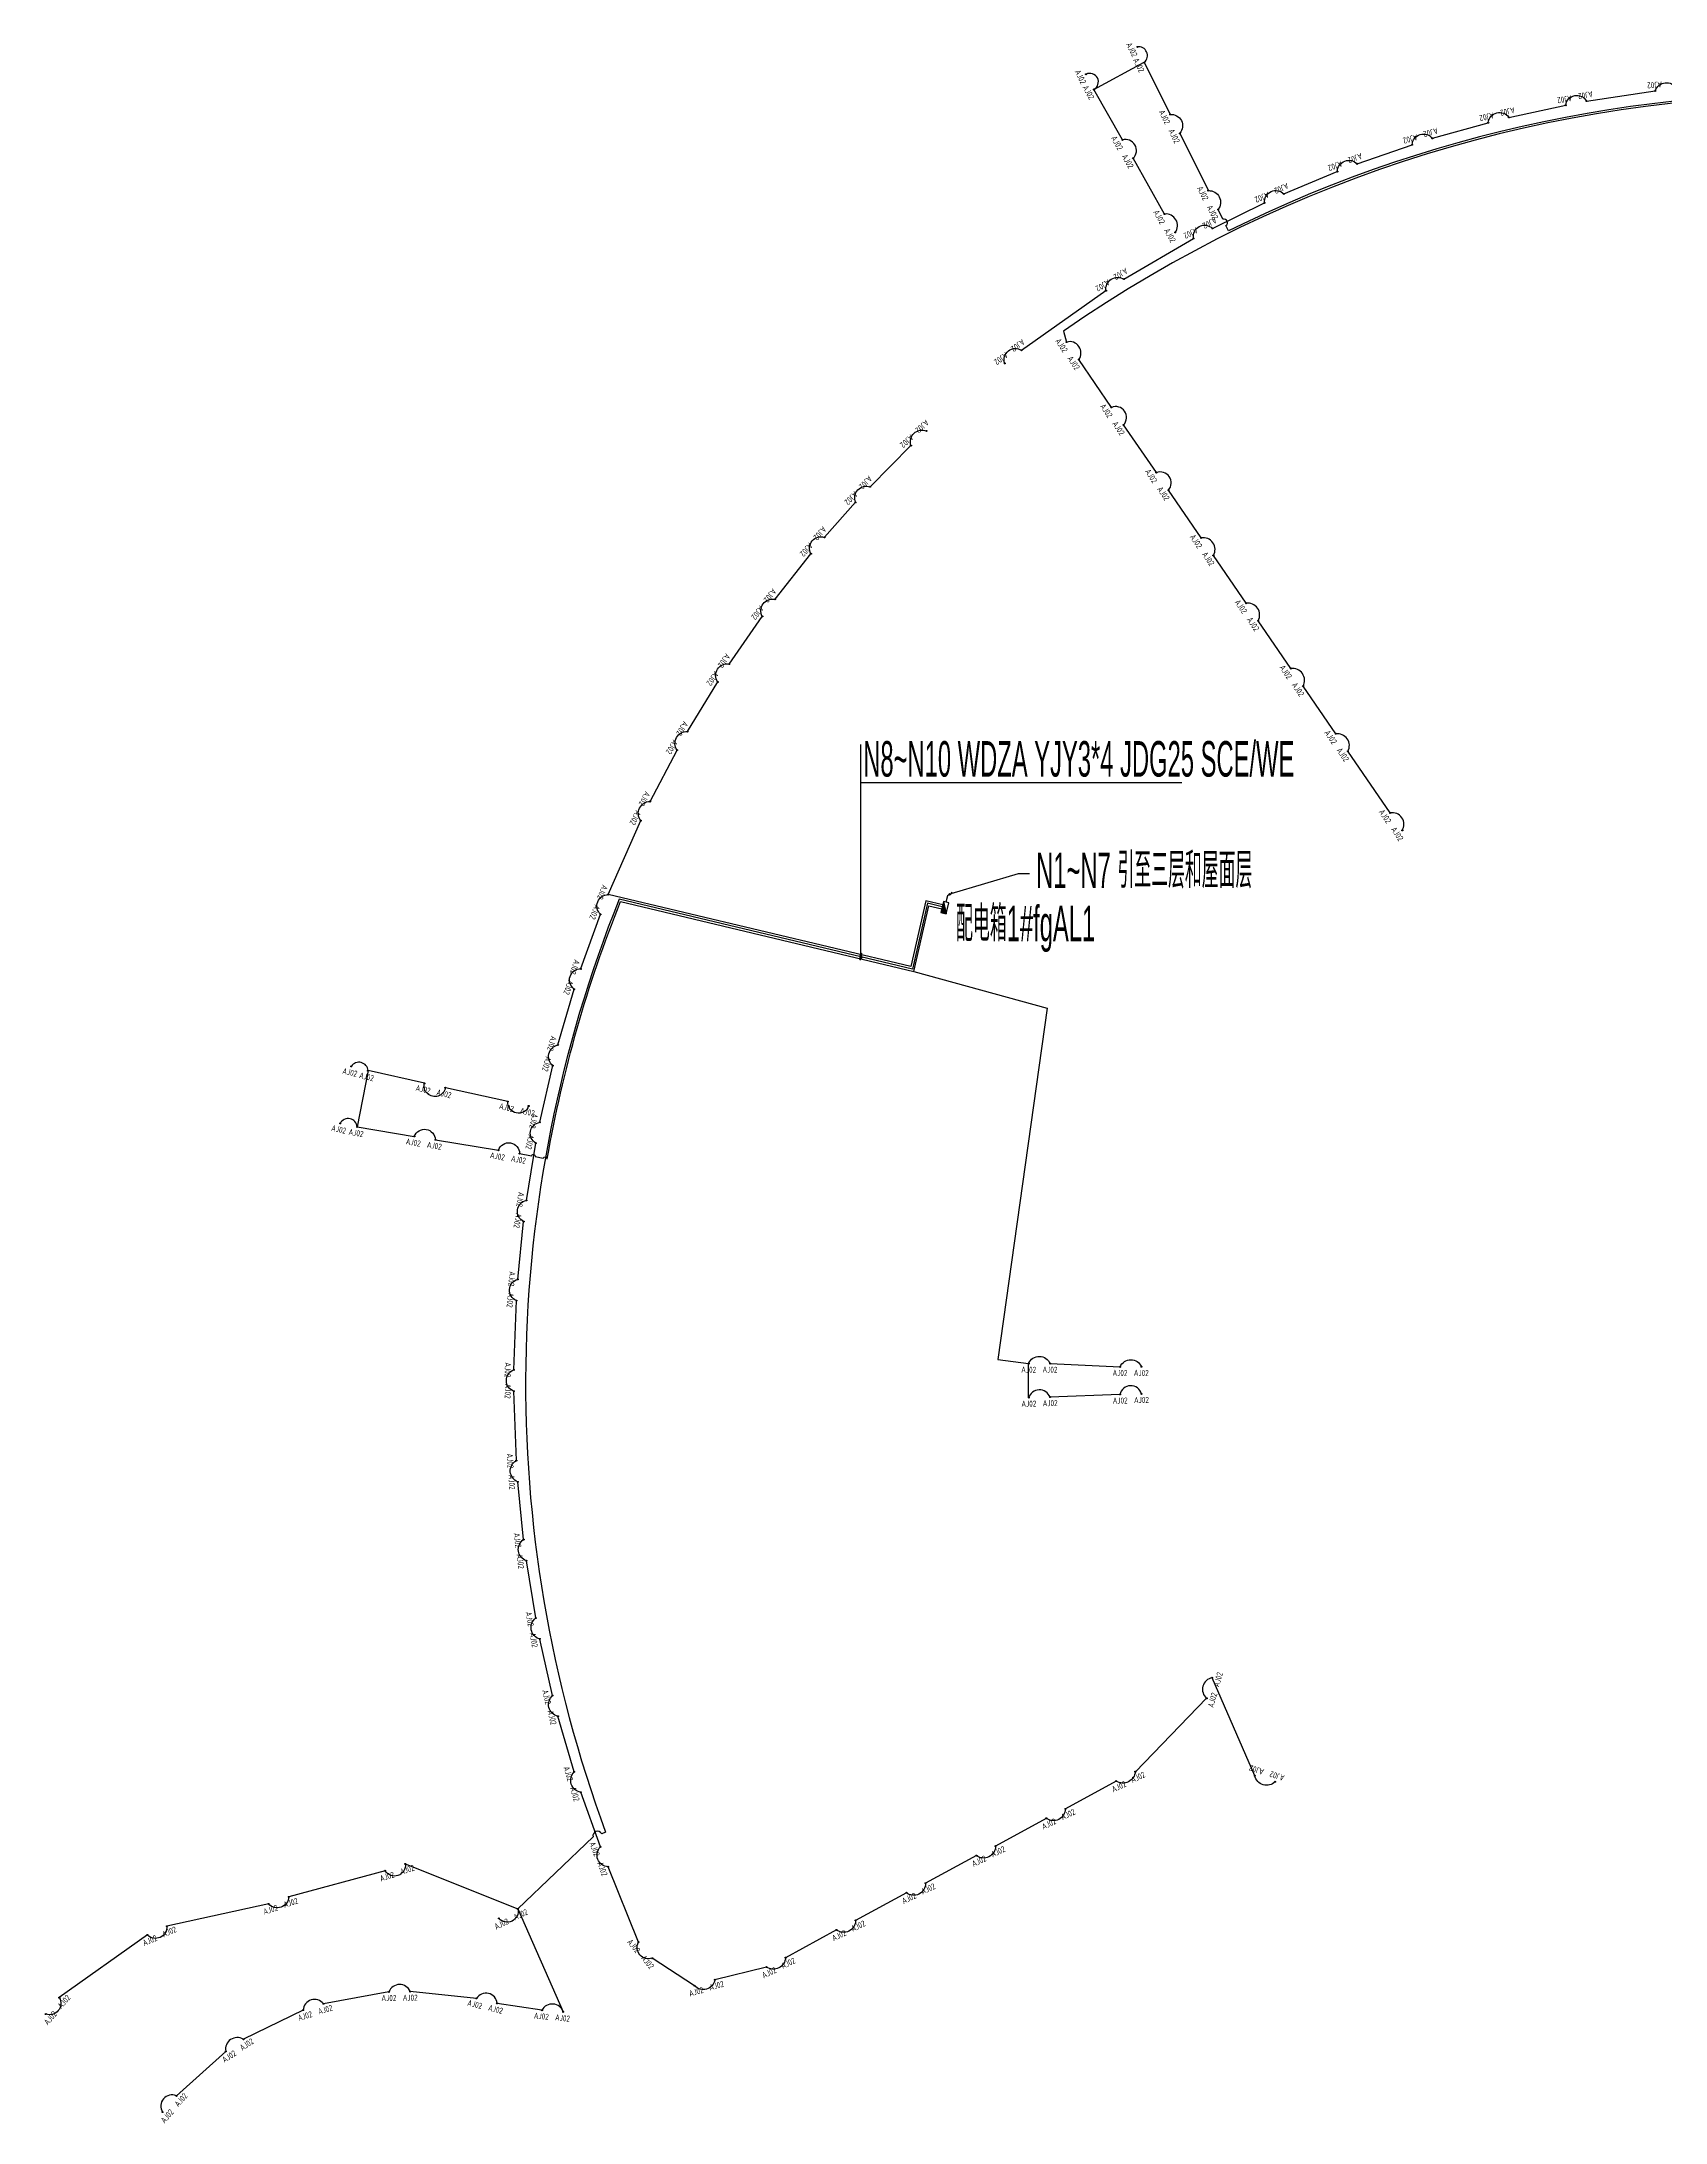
# Model space of a CAD drawing. Header units: inches. Extents: x -187843 to 1582678, y -554589 to 1835338.
# Drawn here: x -187843 to -27902, y 1624349 to 1829261 of the extents above; entities that cross this region are included whole.
import ezdxf
from ezdxf import colors
from ezdxf.entities.mleader import LeaderData, LeaderLine
from ezdxf.enums import TextEntityAlignment as Align
from ezdxf.math import Vec2, Vec3

# ---------------------------------------------------------------- set-up
doc = ezdxf.new("R2010")
doc.units = ezdxf.units.IN
doc.header["$MEASUREMENT"] = 0
doc.layers.get('0').update_dxf_attribs({"color": 253})
for name, color, linetype in [('0-AJ02', 1, 'Continuous'), ('0-L-灯具', 1, 'Continuous'), ('0-L-电箱', 90, 'Continuous'), ('0-LIGHT-TXT', 90, 'Continuous'), ('LT-220V', 5, 'Continuous'), ('强电220V', 1, 'Continuous')]:
    doc.layers.add(name, color=color, linetype=linetype)
doc.styles.add('GBZITI', font='gbenor.shx', dxfattribs={"height": 350, "bigfont": 'gbcbig.shx'})
doc.styles.add('SMDEI', font='smsim.shx', dxfattribs={"width": 0.75, "bigfont": 'smfs.shx'})
doc.styles.get("Standard").update_dxf_attribs({"font": 'arial.ttf'})

# ---------------------------------------------------------------- blocks, each defined once
blk = doc.blocks.new('AJ02')
at = {"layer": '0-AJ02', "color": 1}
for p, q in [((-9, -9), (9, 9)), ((9, -9), (-9, 9))]:
    blk.add_line(p, q, dxfattribs=at)
for radius in [25, 12.5]:
    blk.add_circle((0, 0), radius, dxfattribs=at)
at = {"layer": '0-AJ02', "style": 'GBZITI', "width": 0.8}
blk.add_text('AJ02', height=300, rotation=360, dxfattribs=at).set_placement((0, -450, 0), align=Align.CENTER)
blk = doc.blocks.new('A$C6D811006')
at = {"layer": '强电220V'}
h = blk.add_hatch(dxfattribs=at)
h.set_pattern_fill('ANGLE', color=256, angle=-47.18273)
h.set_pattern_definition([(312.81726666, (-1537605.358, 1188511.7405), (5.123672646, 4.747441797), [5.08, -1.905]), (42.81726666, (-1537605.358, 1188511.7405), (-4.747441797, 5.123672646), [5.08, -1.905])])
h.paths.add_polyline_path([(-583, 176), (-182, -196), (161, 980)])
blk.add_line((161, 980), (-182, -196), dxfattribs=at)
blk.add_lwpolyline([(161, 980), (-583, 176), (-182, -196), (563, 608)], close=True, dxfattribs=at)
blk = doc.blocks.new('引出')
at = {"layer": '0-L-电箱', "lineweight": -2}
h = blk.add_hatch(color=256, dxfattribs=at)
h.dxf.hatch_style = 1
h.paths.add_polyline_path([(75, 0, 1), (-75, 0, 1)])
blk.add_lwpolyline([(0, 0, 0, 0, 0), (-110, -329, 200, 0, 0), (-281, -841, 0, 0, 0)], format="xyseb", dxfattribs=at)
blk.add_circle((0, 0), 75, dxfattribs=at)
blk = doc.blocks.new('_Oblique')
at = {"color": 0, "linetype": 'ByBlock', "lineweight": -2}
blk.add_line((-0.5, -0.5), (0.5, 0.5), dxfattribs=at)

msp = doc.modelspace()

# ---------------------------------------------------------------- linework, layer by layer
at = {"layer": '0-LIGHT-TXT', "color": 7}
for points in [[(-107157, 1738931), (-107157, 1738931), (-107157, 1760031)], [(-107157, 1756297), (-75537, 1756297)], [(-107037, 1739482), (-107278, 1739203)], [(-107037, 1739276), (-107278, 1738997)], [(-107037, 1739071), (-107278, 1738792)]]:
    msp.add_lwpolyline(points, dxfattribs=at)
at = {"layer": 'LT-220V'}
for points in [[(-79227, 1827231, 0.7597732), (-79912, 1828737, 0.4881894)], [(-84197, 1824546, 0.9810518), (-84971, 1826051, 0.8247539)], [(-76176, 1810467), (-76176, 1810467, 0.6502362), (-77227, 1812283), (-80330, 1817768, 0.7804686), (-81386, 1819581), (-84197, 1824546), (-79227, 1827231), (-76689, 1822095, -0.6728217), (-75732, 1820223), (-72922, 1814586, -0.6467758), (-71967, 1812719)], [(-92974, 1797572, -0.7151974), (-91325, 1798866), (-83015, 1804740, -0.621279), (-81240, 1805871), (-74371, 1809873, -0.7465817), (-72518, 1810858), (-67389, 1813385, -0.7043028), (-65481, 1814261), (-60219, 1816468, -0.6633238), (-58254, 1817222), (-52851, 1819109, -0.6835632), (-50848, 1819740), (-45347, 1821279, -0.6924005), (-43315, 1821804), (-37725, 1822999, -0.7272564), (-35659, 1823395), (-28901, 1824405, -0.6585065), (-26818, 1824642)], [(63579, 1797098), (63787, 1798448), (61385, 1800166, 0.3158976), (-87201, 1800740), (-86885, 1799675)], [(62549, 1802081), (61903, 1801218, -0.9322325), (61594, 1800809), (61337, 1800444, 0.2753922), (-70923, 1810616), (-71182, 1811138, 0.8652331), (-71492, 1811763), (-71967, 1812719)], [(-53829, 1751578, 0.6567635), (-55007, 1753303), (-59170, 1759372, 0.6113419), (-60371, 1761097), (-63593, 1765785, 0.6167239), (-64786, 1767526), (-68009, 1772232, 0.6149304), (-69209, 1773956), (-72428, 1778662, 0.6506471), (-73624, 1780385), (-76847, 1785091, 0.7796119), (-78043, 1786815), (-81266, 1791521, 0.8022939), (-82463, 1793241), (-85685, 1797951, 0.7109341), (-86881, 1799674)], [(-66337, 1657889, -0.5929966), (-68348, 1658486), (-72543, 1668135, 0.6332379), (-73087, 1666109), (-80112, 1658887, -0.5633234), (-81993, 1657957), (-87000, 1655221, -0.6064742), (-88881, 1654291), (-93890, 1651557, -0.6294436), (-95771, 1650627), (-100780, 1647894, -0.6324698), (-102661, 1646964), (-107669, 1644231, -0.6175632), (-109550, 1643301), (-114558, 1640568, -0.5698792), (-116439, 1639638), (-121520, 1638397, -0.6206915), (-123531, 1637798), (-127688, 1640515, -0.6731877), (-129058, 1642104), (-132036, 1649527, -0.6512484), (-132804, 1651480), (-134742, 1656859, -0.6096583), (-135380, 1658858), (-136984, 1664344, -0.610093), (-137511, 1666382), (-138772, 1671951, -0.6188558), (-139178, 1674022), (-140093, 1679663, -0.6319679), (-140365, 1681736), (-140934, 1687427, -0.6366194), (-141082, 1689520), (-141316, 1696350, -0.7123302), (-141324, 1698448), (-141078, 1705277, -0.7212901), (-140938, 1707370), (-140366, 1713064, -0.7171821), (-140092, 1715142), (-139162, 1720780, -0.7042871), (-138774, 1722837), (-137500, 1728415, -0.6150533), (-136985, 1730454), (-135382, 1735950, -0.7255894), (-134728, 1737978), (-132801, 1743327, -0.6676172), (-132041, 1745269), (-128832, 1752550, -0.6145032), (-127915, 1754429), (-125246, 1759485, -0.6296955), (-124220, 1761316), (-121250, 1766210, -0.6694962), (-120111, 1767964), (-116857, 1772654, -0.6361968), (-115604, 1774348), (-112070, 1778831, -0.6764472), (-110716, 1780445), (-107667, 1783891, -0.6423529), (-106241, 1785421), (-102211, 1789486, -0.6374446), (-100694, 1790925)], [(-139869, 1724440, -0.8797695), (-141922, 1724872), (-148070, 1726236, -1.0318962), (-150143, 1726696), (-155674, 1727922), (-156757, 1722379), (-151130, 1721439, -0.8236915), (-149056, 1721119), (-142841, 1720078, -0.8627599), (-140768, 1719752), (-139599, 1719536, -0.8152449), (-139217, 1719465), (-138430, 1719319, -0.8695863), (-138073, 1719253), (-138038, 1719246, -0.0516819), (-130827, 1744572), (-101928, 1737685), (-100443, 1744162), (-99185, 1743849)], [(-130948, 1744807, 0.1857718), (-132296, 1652932), (-132676, 1652771, 0.9044871), (-133521, 1652454), (-140923, 1645365)], [(-155674, 1727922, 0.7032258), (-157340, 1728342, 1.1104419)], [(-156757, 1722379, 0.7524719), (-158433, 1722727, 2.7138089)], [(-79511, 1696091, 0.7924926), (-81628, 1696017), (-88511, 1695777, 0.7042541), (-90625, 1695703), (-90629, 1699097, -0.6570826), (-88506, 1699072), (-81611, 1698755, -0.6700839), (-79513, 1698756)], [(-152020, 1649807, -0.809436), (-154007, 1649134), (-163499, 1646550, -0.6840848), (-165473, 1645878), (-175503, 1643671, -0.7047634), (-177420, 1642814), (-186097, 1636633, -0.710106), (-187439, 1635021)], [(-140923, 1645365, -0.768887), (-142804, 1644435)], [(-136465, 1635222, 0.6650935), (-138556, 1635398), (-142975, 1636072, 0.7282615), (-145012, 1636544), (-151530, 1637231, 0.6772696), (-153630, 1637203), (-160077, 1636034, 0.6897967), (-162077, 1635401), (-167970, 1632528, 0.6556448), (-169703, 1631345), (-174568, 1626962, 0.748437), (-175928, 1625364)]]:
    msp.add_lwpolyline(points, format="xyb", dxfattribs=at)
for points in [[(-99088, 1744237), (-100742, 1744649), (-102227, 1738167), (-132035, 1745271)], [(-99137, 1744043), (-100593, 1744406), (-102077, 1737926), (-130948, 1744807)], [(-98409, 1745279), (-98602, 1745153), (-98767, 1744513)], [(-101928, 1737685), (-88790, 1734078), (-93644, 1699492), (-90629, 1699097)], [(-152020, 1649807), (-140923, 1645365), (-136465, 1635222)]]:
    msp.add_lwpolyline(points, dxfattribs=at)

# ---------------------------------------------------------------- block references
at = {"layer": '0-AJ02'}
for p, xscale, yscale, zscale, rotation in [((-79912, 1828737), 2, 2, 2, 295.9620038796239), ((-84971, 1826051), 2, 2, 2, 295.9620038796239), ((-79236, 1827202), 2, 2, 2, 295.9620038796239), ((-84197, 1824546), 2, 2, 2, 298.6232462323798), ((-37725, 1822999), 2, 2, 2, 189.8077909733029), ((-35665, 1823399), 2, 2, 2, 189.8077909733029), ((-28905, 1824400), 2, 2, 2, 185.3648744532325), ((-76689, 1822095), 2, 2, 2, 295.7514755103302), ((-45347, 1821279), 2, 2, 2, 193.2921189112321), ((-43315, 1821804), 2, 2, 2, 193.2921189112321), ((-81386, 1819581), 2, 2, 2, 299.0575673189414), ((-75739, 1820225), 2, 2, 2, 295.7514755103302), ((-52853, 1819105), 2, 2, 2, 196.2834990554765), ((-50851, 1819735), 2, 2, 2, 196.2834990554765), ((-80330, 1817769), 2, 2, 2, 299.0575673189414), ((-58252, 1817226), 2, 2, 2, 200.1606508632825), ((-60206, 1816462), 2, 2, 2, 200.1606508632825), ((-72923, 1814587), 2, 2, 2, 295.9355600010555), ((-67389, 1813385), 2, 2, 2, 203.4339622010902), ((-65482, 1814259), 2, 2, 2, 203.4339622010902), ((-77227, 1812283), 1.999999999999999, 1.999999999999999, 1.999999999999999, 298.8831080603896), ((-72518, 1810858), 2, 2, 2, 206.7986130797029), ((-71967, 1812719), 2, 2, 2, 295.9355600010555), ((-76176, 1810467), 1.999999999999999, 1.999999999999999, 1.999999999999999, 298.8831080603896), ((-74371, 1809873), 2, 2, 2, 206.7986130797029), ((-83004, 1804737), 2, 2, 2, 211.5639755088146), ((-81240, 1805872), 2, 2, 2, 211.5639755088146), ((-91322, 1798865), 2, 2, 2, 216.8648744532283), ((-86881, 1799674), 2, 2, 2, 303.584987645324), ((-92974, 1797572), 2, 2, 2, 216.8648744532283), ((-85685, 1797951), 2, 2, 2, 303.584987645324), ((-82462, 1793245), 2, 2, 2, 303.584987645324), ((-100694, 1790925), 2, 2, 2, 222.505718732679), ((-81266, 1791521), 2, 2, 2, 303.584987645324), ((-102211, 1789476), 2, 2, 2, 222.505718732679), ((-78043, 1786815), 2, 2, 2, 303.584987645324), ((-107667, 1783881), 2, 2, 2, 225.9907025210466), ((-106241, 1785420), 2, 2, 2, 225.9907025210466), ((-76847, 1785091), 2, 2, 2, 303.584987645324), ((-110717, 1780445), 2, 2, 2, 229.0562609728097), ((-73624, 1780385), 2, 2, 2, 303.584987645324), ((-112059, 1778832), 2, 2, 2, 229.0562609728097), ((-72428, 1778662), 2, 2, 2, 303.584987645324), ((-115605, 1774348), 2, 2, 2, 232.5562609728132), ((-116846, 1772656), 2, 2, 2, 232.5562609728132), ((-69205, 1773955), 2, 2, 2, 303.584987645324), ((-68009, 1772232), 2, 2, 2, 303.584987645324), ((-120112, 1767963), 2, 2, 2, 236.0562609728166), ((-121247, 1766199), 2, 2, 2, 236.0562609728166), ((-64786, 1767526), 2, 2, 2, 303.584987645324), ((-63589, 1765802), 2, 2, 2, 303.584987645324), ((-124221, 1761316), 2, 2, 2, 239.5562609728198), ((-125246, 1759485), 2, 2, 2, 239.5562609728198), ((-60367, 1761096), 2, 2, 2, 303.584987645324), ((-59170, 1759372), 2, 2, 2, 303.584987645324), ((-127915, 1754429), 2, 2, 2, 242.9702541470832), ((-128829, 1752541), 2, 2, 2, 242.9702541470832), ((-55008, 1753298), 2, 2, 2, 303.584987645324), ((-53811, 1751575), 2, 2, 2, 303.584987645324), ((-132041, 1745269), 2, 2, 2, 247.7705869312451), ((-132795, 1743311), 2, 2, 2, 247.7705869312451), ((-134742, 1737935), 2, 2, 2, 251.2705869312448), ((-135375, 1735935), 2, 2, 2, 251.2705869312448), ((-136990, 1730451), 2, 2, 2, 254.7705869312446), ((-157340, 1728342), 2, 2, 2, 346.96057416836), ((-155699, 1727906), 2, 2, 2, 346.96057416836), ((-137500, 1728415), 2, 2, 2, 254.7705869312446), ((-150128, 1726671), 2, 2, 2, 346.7500457990663), ((-148076, 1726233), 2, 2, 2, 346.7500457990663), ((-141922, 1724872), 2, 2, 2, 346.9341302897917), ((-139869, 1724440), 2, 2, 2, 346.9341302897917), ((-138778, 1722843), 2, 2, 2, 258.2705869312445), ((-158433, 1722727), 2, 2, 2, 346.96057416836), ((-156757, 1722379), 2, 2, 2, 349.6218165211159), ((-151130, 1721439), 2, 2, 2, 350.0561376076775), ((-139162, 1720780), 2, 2, 2, 258.2705869312445), ((-149056, 1721119), 2, 2, 2, 350.0561376076775), ((-142841, 1720078), 2, 2, 2, 349.8816783491257), ((-140768, 1719752), 2, 2, 2, 349.8816783491257), ((-140090, 1715139), 2, 2, 2, 261.367149431939), ((-140362, 1713058), 2, 2, 2, 261.367149431939), ((-140938, 1707370), 2, 2, 2, 264.9857502806408), ((-141078, 1705277), 2, 2, 2, 264.9857502806408), ((-141324, 1698448), 2, 2, 2, 269.0511811872031), ((-90604, 1699071), 2, 2, 2, 358.8337747271563), ((-88506, 1699072), 2, 2, 2, 358.8337747271563), ((-81611, 1698755), 2, 2, 2, 358.8337747271563), ((-79513, 1698756), 2, 2, 2, 358.8337747271563), ((-141316, 1696350), 2, 2, 2, 269.0511811872031), ((-90604, 1695724), 2, 2, 2, 0.3826159783672072), ((-88507, 1695781), 2, 2, 2, 0.3826159783672072), ((-81611, 1696035), 2, 2, 2, 0.4119415707036336), ((-79513, 1696094), 2, 2, 2, 0.4119415707036336), ((-141082, 1689520), 2, 2, 2, 272.8648744532208), ((-140934, 1687427), 2, 2, 2, 272.8648744532208), ((-140363, 1681739), 2, 2, 2, 276.3648744532202), ((-140087, 1679659), 2, 2, 2, 276.3648744532202), ((-139170, 1674016), 2, 2, 2, 279.8648744532196), ((-138768, 1671957), 2, 2, 2, 279.8648744532196), ((-72543, 1668135), 2, 2, 2, 73.79429029964325), ((-137508, 1666380), 2, 2, 2, 283.3648744532191), ((-73087, 1666109), 2, 2, 2, 73.79429029964325), ((-136981, 1664349), 2, 2, 2, 283.3648744532191), ((-135380, 1658858), 2, 2, 2, 286.4928885294641), ((-81993, 1657957), 2, 2, 2, 25.12374270707607), ((-80112, 1658887), 2, 2, 2, 25.12374270707607), ((-68348, 1658486), 2, 2, 2, 162.2649688218556), ((-66337, 1657889), 2, 2, 2, 162.2649688218556), ((-134742, 1656859), 2, 2, 2, 286.4928885294641), ((-88881, 1654291), 2, 2, 2, 25.12374270707607), ((-87000, 1655221), 2, 2, 2, 25.12374270707607), ((-132804, 1651480), 2, 2, 2, 290.2743261125136), ((-93890, 1651557), 2, 2, 2, 25.12374270707607), ((-152020, 1649807), 2, 2, 2, 17.52825681351342), ((-132036, 1649527), 2, 2, 2, 290.2743261125136), ((-95771, 1650627), 2, 2, 2, 25.12374270707607), ((-154007, 1649134), 2, 2, 2, 17.52825681351342), ((-100780, 1647894), 2, 2, 2, 25.12374270707607), ((-165481, 1645861), 2, 2, 2, 17.98143451015035), ((-163499, 1646550), 2, 2, 2, 17.98143451015035), ((-140923, 1645365), 2, 2, 2, 25.12374270707607), ((-102661, 1646964), 2, 2, 2, 25.12374270707607), ((-175505, 1643671), 2, 2, 2, 22.92617572386701), ((-142804, 1644435), 2, 2, 2, 25.12374270707607), ((-109550, 1643301), 2, 2, 2, 25.12374270707607), ((-107669, 1644231), 2, 2, 2, 25.12374270707607), ((-177420, 1642814), 2, 2, 2, 22.92617572386701), ((-129058, 1642104), 2, 2, 2, 309.5847551680909), ((-127688, 1640515), 2, 2, 2, 309.5847551680909), ((-116439, 1639638), 2, 2, 2, 25.12374270707607), ((-114558, 1640568), 2, 2, 2, 25.12374270707607), ((-153630, 1637203), 2, 2, 2, 359.5269784319852), ((-151532, 1637229), 2, 2, 2, 359.5269784319852), ((-123531, 1637798), 2, 2, 2, 15.4074266403912), ((-121520, 1638397), 2, 2, 2, 15.4074266403912), ((-187439, 1635021), 2, 2, 2, 49.03464208765007), ((-186097, 1636633), 2, 2, 2, 49.03464208765007), ((-162077, 1635401), 2, 2, 2, 16.38536211914273), ((-160077, 1636034), 2, 2, 2, 16.38536211914273), ((-145018, 1636553), 1.999999999999999, 1.999999999999999, 1.999999999999999, 345.5661675278999), ((-142975, 1636072), 1.999999999999999, 1.999999999999999, 1.999999999999999, 345.5661675278999), ((-138556, 1635398), 2, 2, 2, 354.0174632154257), ((-136465, 1635222), 2, 2, 2, 354.0174632154257), ((-169703, 1631345), 2, 2, 2, 33.11612221958315), ((-167970, 1632528), 2, 2, 2, 33.11612221958315), ((-174568, 1626962), 2, 2, 2, 48.42500295354089), ((-175928, 1625364), 2, 2, 2, 48.42500295354089)]:
    msp.add_blockref('AJ02', p, dxfattribs=dict(at, xscale=xscale, yscale=yscale, zscale=zscale, rotation=rotation))
at = {"layer": '0-L-灯具', "rotation": 139.3369454356261}
msp.add_blockref('引出', (-98409, 1745279), dxfattribs=at)
at = {"layer": '0-L-电箱', "rotation": 28.39524618333489}
msp.add_blockref('A$C6D811006', (-98676, 1743635), dxfattribs=at)

# ---------------------------------------------------------------- texts
at = {"layer": '0-LIGHT-TXT', "color": 7, "style": 'SMDEI', "width": 0.5}
for s, p in [('N8~N10 WDZA YJY3*4 JDG25 SCE/WE', (-106911, 1756878)), ('N1~N7 引至三层和屋面层', (-89881, 1745897)), ('配电箱1#fgAL1', (-97770, 1740656))]:
    msp.add_text(s, height=3500, dxfattribs=at).set_placement(p)

# ---------------------------------------------------------------- leaders
at = {"layer": '0-LIGHT-TXT', "color": 7}
ml = msp.add_multileader_mtext('Standard', dxfattribs=at)
ml.set_content('', color=7)
ml.set_leader_properties()
ml.set_arrow_properties(name='OBLIQUE')
ml.build(insert=Vec2(0, 0))
ml.multileader.update_dxf_attribs({"text_right_attachment_type": 6, "dogleg_length": 0.36, "arrow_head_size": 200})
ctx = ml.context
ctx.base_point, ctx.char_height, ctx.arrow_head_size, ctx.landing_gap_size, ctx.plane_origin = Vec3(-90539, 1747331), 0.18, 200, 0.09, Vec3(-92487, 1746078)
ctx.right_attachment = 6
notes = []
notes.append((ctx, [(0, (1, 1, 0), (-91634, 1747331), (1, 0), 1095, [(0, [(-98241, 1745379)], 0, [])])]))
ctx.mtext.insert, ctx.mtext.flow_direction = Vec3(-90539, 1747331), 5
for ctx, leaders in notes:
    for number, flags, end, landing, length, lines in leaders:
        leader = LeaderData()
        leader.index, (leader.has_last_leader_line, leader.has_dogleg_vector, leader.attachment_direction) = number, flags
        leader.last_leader_point, leader.dogleg_vector, leader.dogleg_length = Vec3(end), Vec3(landing), length
        for number, points, colour, breaks in lines:
            line = LeaderLine()
            line.index, line.vertices, line.color, line.breaks = number, Vec3.list(points), colors.encode_raw_color(colour), breaks
            leader.lines.append(line)
        ctx.leaders.append(leader)

doc.saveas('drawing.dxf')
